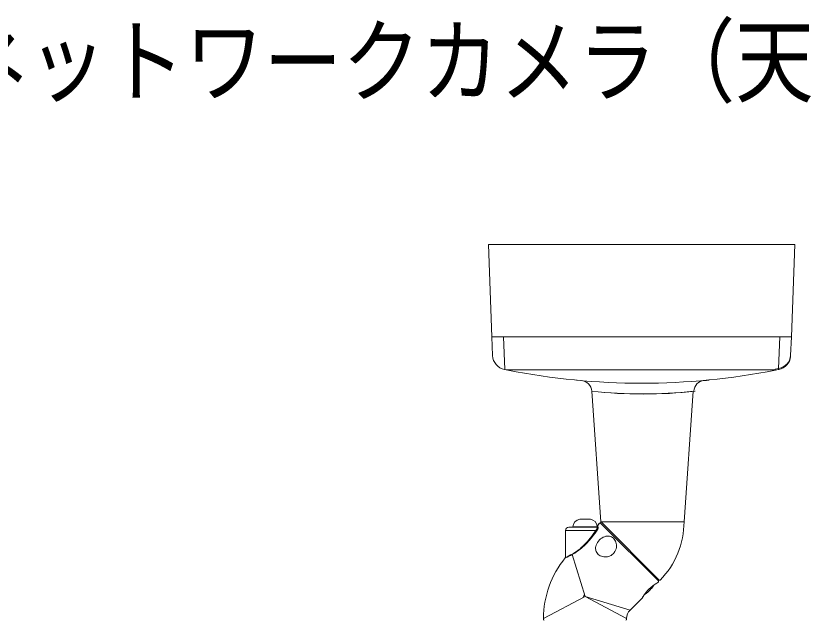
# Model space of a CAD drawing. Units: millimetres, scale not verified. Extents: x -63 to 62, y -57 to 57.
# Drawn here: x 1.88 to 36.17, y 30.8 to 56.96 of the extents above; entities that cross this region are included whole.
import ezdxf
from ezdxf.enums import TextEntityAlignment as Align

# ---------------------------------------------------------------- set-up
doc = ezdxf.new("R2010")
doc.units = ezdxf.units.MM
doc.header["$LTSCALE"] = 0.125
doc.layers.add('0-3_MOJI1', color=7, linetype='Continuous')
doc.layers.add('0-5_GAIKEI', color=7, linetype='Continuous', lineweight=18)
doc.styles.add('ＭＳ ゴシック', font='')
doc.styles.get('ＭＳ ゴシック').set_extended_font_data('MS Gothic')

msp = doc.modelspace()

# ---------------------------------------------------------------- linework, layer by layer
at = {"layer": '0-5_GAIKEI'}
for p, q in [((35.4393, 43.0628), (35.5893, 47.0628)), ((22.9824, 43.0628), (22.4803, 43.0628)), ((22.4803, 43.0628), (22.5113, 42.2516)), ((22.9824, 43.0628), (22.4803, 43.0628)), ((22.4803, 43.0628), (22.4956, 42.661)), ((22.9824, 43.0628), (34.9373, 43.0628)), ((34.9373, 43.0628), (35.4393, 43.0628)), ((35.4084, 42.2516), (35.4393, 43.0628)), ((23.0311, 41.6423), (23.1723, 41.6146)), ((34.7474, 41.6146), (34.8885, 41.6423)), ((27.1989, 35.0563), (26.8039, 40.7046)), ((30.7965, 35.0563), (31.1914, 40.7046)), ((27.1208, 34.9781), (27.1218, 34.9793)), ((27.1424, 34.9998), (27.1218, 34.9793)), ((27.2115, 35.0563), (27.1989, 35.0563)), ((27.2162, 35.0389), (27.1989, 35.0563)), ((30.7965, 35.0563), (27.2115, 35.0563)), ((27.2201, 35.0351), (27.2163, 35.0389)), ((29.6862, 32.4559), (29.658, 32.4276)), ((28.9796, 31.7493), (28.4586, 31.2283)), ((24.7147, 30.8749), (24.7147, 30.8277)), ((28.3122, 30.8749), (28.3122, 30.8277))]:
    msp.add_line(p, q, dxfattribs=at)
at = {"layer": '0-5_GAIKEI', "color": 1}
for p, q in [((22.9824, 43.0628), (23.0366, 41.6413)), ((34.885, 41.6916), (34.9373, 43.0628)), ((22.5113, 42.2516), (22.4956, 42.661)), ((23.102, 41.6284), (34.7378, 41.6284)), ((34.7378, 41.6284), (34.7378, 41.6627)), ((34.7378, 41.6627), (34.7474, 41.6146)), ((34.8788, 41.6903), (34.8885, 41.6423)), ((34.8885, 41.6423), (34.8953, 41.6437)), ((26.1362, 41.1889), (26.1587, 41.1868)), ((31.8399, 41.185), (31.8175, 41.183)), ((31.8813, 41.1889), (31.8588, 41.1868)), ((27.1848, 34.9998), (29.6862, 32.4983)), ((27.2201, 35.0351), (29.7215, 32.5337)), ((26.5134, 34.6751), (25.664, 34.6751)), ((25.664, 33.5084), (25.664, 34.6751)), ((26.5134, 34.835), (25.9888, 34.835)), ((26.0887, 34.835), (26.8213, 34.835)), ((26.0887, 34.835), (26.0887, 34.825)), ((26.2678, 34.835), (26.5134, 34.835)), ((26.5134, 34.835), (26.7591, 34.835)), ((27.023, 34.835), (26.5134, 34.835)), ((26.9778, 34.6751), (26.5134, 34.6751)), ((26.8555, 34.835), (26.7818, 34.835)), ((26.8213, 34.835), (26.8213, 34.825)), ((26.8555, 34.835), (26.9382, 34.835)), ((26.8555, 34.835), (26.8555, 34.825)), ((26.9382, 34.835), (26.9382, 34.825)), ((27.0199, 34.8305), (27.0231, 34.8351)), ((25.9554, 33.6398), (26.5134, 31.827)), ((26.4858, 31.917), (26.4302, 31.7829)), ((29.1899, 31.9892), (29.1963, 31.9828)), ((29.2356, 32.0209), (29.2383, 32.0181)), ((29.3132, 32.0941), (29.3162, 32.0966)), ((29.3794, 32.1786), (29.3891, 32.1689)), ((29.3869, 32.1864), (29.3934, 32.1799)), ((24.7147, 30.8749), (26.5134, 31.827)), ((28.4586, 31.2283), (26.5134, 31.827)), ((28.3122, 30.8749), (26.5134, 31.827)), ((28.9809, 31.7506), (28.9796, 31.7493))]:
    msp.add_line(p, q, dxfattribs=at)
at = {"layer": '0-5_GAIKEI'}
for points in [[(35.5893, 47.0628), (22.3303, 47.0628), (22.4803, 43.0628)], [(22.9824, 43.0628), (34.9373, 43.0628), (35.4393, 43.0628)], [(27.1208, 34.9781), (27.1128, 34.9668), (27.0199, 34.8305)], [(26.9778, 34.6751), (26.8652, 34.5166), (26.8021, 34.4325), (26.7368, 34.3493), (26.6777, 34.2774), (26.6168, 34.2067), (26.5134, 34.0946)], [(27.0389, 34.825), (27.0455, 34.8229), (27.049, 34.8171), (27.0497, 34.8074), (27.0474, 34.7946), (27.0421, 34.7783), (27.0339, 34.7597), (27.01, 34.7185), (26.9778, 34.6751)], [(26.5134, 34.0946), (26.4576, 34.0382), (26.4002, 33.9835), (26.3484, 33.9366), (26.2955, 33.8914), (26.219, 33.8304), (26.1415, 33.774), (26.0638, 33.7228), (26.009, 33.6896), (25.9554, 33.6596)], [(29.658, 32.4276), (29.6118, 32.4006), (29.5443, 32.3581), (29.5041, 32.3308), (29.4395, 32.2835), (29.3546, 32.2141), (29.2711, 32.1361)], [(29.2711, 32.1361), (29.2205, 32.0832), (29.173, 32.0291), (29.1156, 31.957), (29.0662, 31.8883), (29.0263, 31.8274), (28.9796, 31.7493)]]:
    msp.add_lwpolyline(points, dxfattribs=at)
at = {"layer": '0-5_GAIKEI', "color": 1}
for points in [[(34.7378, 41.6627), (34.8788, 41.6903), (34.885, 41.6916)], [(27.0389, 34.825), (26.5134, 34.825), (25.8139, 34.825)], [(27.0136, 34.6557), (26.9487, 34.5666), (26.8814, 34.4776), (26.7878, 34.3599), (26.6896, 34.2443), (26.5866, 34.1319), (26.532, 34.076)], [(27.0127, 34.825), (27.0169, 34.8261), (27.0206, 34.8291), (27.0237, 34.8342), (27.0595, 34.8345)], [(27.0127, 34.825), (27.0151, 34.8257), (27.0189, 34.8292), (27.0199, 34.8305)], [(27.0127, 34.825), (27.0151, 34.8257), (27.0189, 34.8292), (27.0199, 34.8305)], [(27.0595, 34.8345), (27.071, 34.8312), (27.0778, 34.8217), (27.0801, 34.8072), (27.079, 34.7929), (27.0756, 34.7766), (27.0623, 34.7396), (27.0418, 34.6994), (27.0136, 34.6557)], [(27.7334, 33.6738), (27.6907, 33.636), (27.6437, 33.6036), (27.5932, 33.5771), (27.54, 33.5568), (27.485, 33.5427), (27.4307, 33.5352), (27.3761, 33.5336), (27.322, 33.538), (27.2692, 33.5482), (27.2183, 33.5641), (27.1703, 33.5855), (27.1251, 33.6127), (27.0845, 33.645), (27.0491, 33.682), (27.0196, 33.7231), (26.9965, 33.7678), (26.9826, 33.807), (26.9734, 33.8477), (26.969, 33.8894), (26.9694, 33.9319), (26.9722, 33.9603), (26.977, 33.9888), (26.9922, 34.0453), (27.0035, 34.0754), (27.0167, 34.105), (27.0325, 34.1353), (27.0502, 34.1649), (27.0901, 34.2202), (27.136, 34.2713), (27.1843, 34.315), (27.2366, 34.3533), (27.2919, 34.3854), (27.3494, 34.4106), (27.3788, 34.4204), (27.4085, 34.4281), (27.4609, 34.4367), (27.513, 34.4384), (27.5643, 34.433), (27.6138, 34.4204)], [(27.6138, 34.4204), (27.6609, 34.4007), (27.703, 34.3753), (27.7414, 34.3439), (27.7757, 34.3072), (27.8053, 34.2657), (27.83, 34.2203), (27.8503, 34.1685), (27.8645, 34.114), (27.8722, 34.0576), (27.8734, 34.0002), (27.8681, 33.9428), (27.8553, 33.8833), (27.8352, 33.8256), (27.8079, 33.7708), (27.7739, 33.7199), (27.7544, 33.6962), (27.7334, 33.6738)], [(26.532, 34.076), (26.4742, 34.0197), (26.415, 33.9649), (26.3613, 33.9179), (26.3066, 33.8725), (26.2275, 33.8115), (26.1475, 33.7549), (26.0674, 33.7034), (26.0108, 33.6701), (25.9554, 33.6398)], [(29.2192, 32.0001), (29.2361, 32.0145), (29.2379, 32.0166), (29.2383, 32.0174), (29.2385, 32.0178), (29.2384, 32.0179), (29.2383, 32.0181)], [(29.3107, 32.091), (29.2878, 32.0662), (29.2589, 32.0396), (29.2306, 32.0172)], [(29.3162, 32.0966), (29.3405, 32.1189), (29.3661, 32.1466), (29.3864, 32.1717)], [(29.4071, 32.188), (29.3927, 32.1711), (29.3906, 32.1694), (29.3899, 32.1689), (29.3895, 32.1688), (29.3893, 32.1688), (29.3891, 32.1689), (29.389, 32.169), (29.3889, 32.1696), (29.3891, 32.1704), (29.3934, 32.1799)]]:
    msp.add_lwpolyline(points, dxfattribs=at)
for points in [[(26.2827, 35.1628), (26.32, 35.1646), (26.3663, 35.1646), (26.3981, 35.1628), (26.3607, 35.1646), (26.3144, 35.1646)], [(26.7442, 35.1628), (26.7069, 35.1646), (26.6606, 35.1646), (26.6288, 35.1628), (26.6662, 35.1646), (26.7125, 35.1646)]]:
    msp.add_lwpolyline(points, close=True, dxfattribs=at)
at = {"layer": '0-5_GAIKEI'}
for centre, radius, start, end in [((23.1571, 42.2763), 0.6463, 182.18432, 258.1497), ((34.7625, 42.2763), 0.6463, 281.8503, 354.54682), ((34.7634, 42.2762), 0.6454, 354.54457, 357.81788), ((28.9598, 71.2103), 30.1562, 258.9352, 281.0648), ((26.303, 40.6695), 0.5022, 3.99998, 85.01935), ((31.7146, 40.6695), 0.5022, 94.98064, 176.00002), ((20.6871, 39.2265), 7.71, 325.27156, 326.57343), ((27.1467, 34.955), 0.0347, 135.72455, 147.98866), ((27.143, 34.9581), 0.03, 135, 146.25), ((27.1636, 34.9786), 0.03, 45, 135), ((27.2409, 35.0558), 0.0294, 179.07996, 224.91715), ((27.1989, 35.0563), 3.5976, 315.48148, 0), ((20.5868, 39.3165), 7.8427, 325.33632, 326.28654), ((20.819, 43.2062), 10.8407, 296.54698, 298.28186), ((28.8119, 30.8749), 4.0973, 140.35171, 179.99999), ((25.634, 33.5084), 0.03, 320.35172, 0), ((29.6368, 32.4488), 0.03, 299.95776, 315), ((29.665, 32.4771), 0.03, 315, 45), ((29.7427, 32.5549), 0.03, 225, 315.48148), ((28.8119, 30.8749), 0.4997, 135.00018, 179.99983), ((24.7446, 30.8277), 0.03, 179.99999, 270), ((28.2823, 30.8277), 0.03, 270, 0)]:
    msp.add_arc(centre, radius, start, end, dxfattribs=at)
at = {"layer": '0-5_GAIKEI', "color": 1}
for centre, radius, start, end in [((23.1562, 42.2762), 0.6454, 182.18212, 185.45543), ((37.5608, 42.2388), 2.7312, 191.5577, 192.58545), ((29.0088, 71.7177), 30.6636, 274.98049, 275.33314), ((29.0412, 61.6034), 21.0182, 263.8897, 276.1103), ((29.0088, 61.3007), 20.7138, 263.8897, 276.1103), ((26.3186, 34.835), 0.3298, 96.25245, 179.99999), ((26.4885, 33.0272), 2.1376, 89.33131, 92.42508), ((26.4885, 33.0272), 2.1376, 89.33131, 92.42508), ((26.5384, 33.0272), 2.1376, 87.57492, 90.66869), ((26.5384, 33.0272), 2.1376, 87.57492, 90.66869), ((26.7083, 34.835), 0.3298, 3.61378, 83.74756), ((25.8139, 34.6751), 0.1499, 90, 179.99999), ((27.0313, 34.8225), 0.0139, 123.09706, 144.88793), ((27.0387, 34.8523), 0.0273, 270.44283, 319.25866), ((20.733, 43.6211), 11.265, 295.9199, 297.61949), ((25.9263, 33.6493), 0.0307, 341.92125, 19.41958), ((28.5295, 32.8776), 1.1162, 321.84188, 330.80997), ((30.6565, 30.8013), 1.9252, 144.95745, 149.18126), ((28.5298, 32.8774), 1.1158, 299.57603, 308.15969), ((29.0096, 32.1267), 0.2248, 308.7935, 321.2065), ((28.6685, 32.7059), 0.8952, 302.57118, 306.12658), ((28.7026, 32.7406), 0.8956, 302.57191, 306.12594), ((28.7083, 32.6544), 0.8301, 305.99911, 307.98229), ((29.2091, 32.1791), 0.1344, 319.07025, 330.14436), ((29.0908, 32.2362), 0.2656, 332.15858, 338.53337), ((28.7566, 32.7881), 0.8714, 311.84882, 318.15119), ((29.1587, 32.3039), 0.2654, 332.15665, 338.53521), ((28.9542, 31.7737), 0.0353, 316.13974, 332.50253), ((28.9584, 31.7705), 0.03, 315, 326.25)]:
    msp.add_arc(centre, radius, start, end, dxfattribs=at)
for centre, major_axis, ratio, start_param, end_param in [((34.7472, 42.2768), (-0.6612, 0.025), 0.902574, 1.8147284, 3.1413023), ((34.7378, 41.6639), (-0.0096, 0.0493), 0.186977, 2.3380911, 3.1415932)]:
    msp.add_ellipse(centre, major_axis=major_axis, ratio=ratio, start_param=start_param, end_param=end_param, dxfattribs=at)

# ---------------------------------------------------------------- texts
at = {"layer": '0-3_MOJI1', "style": 'ＭＳ ゴシック', "width": 0.85}
msp.add_text('屋外ハウジング一体型ネットワークカメラ（天井付型）', height=2.933, dxfattribs=at).set_placement((-35.001, 52.6507), align=Align.BOTTOM_LEFT)

doc.saveas('drawing.dxf')
